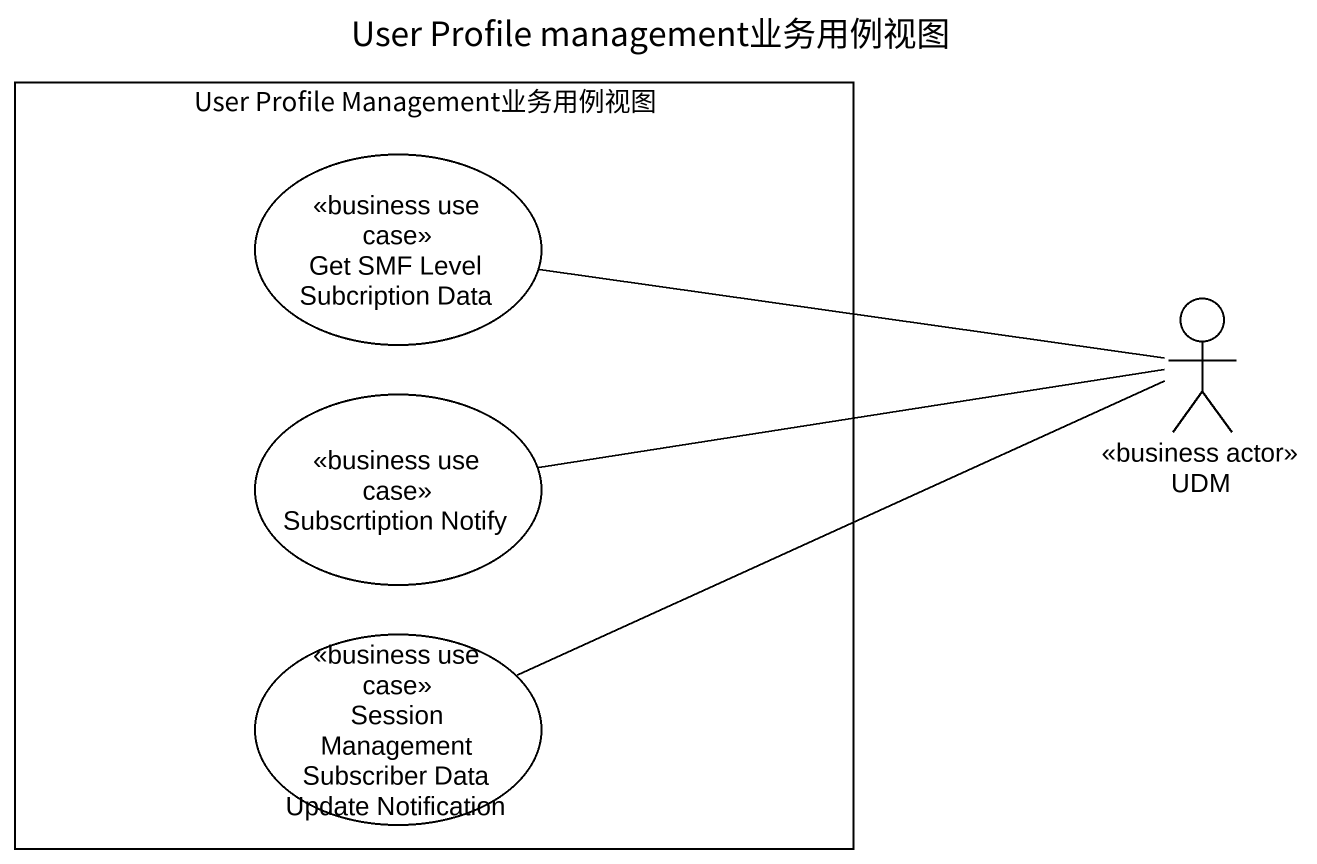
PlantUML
@startuml
title User Profile management业务用例视图
rectangle "User Profile Management业务用例视图" as User_Profile {
  usecase "Get SMF Level Subcription Data" as Get_SMF_Level_Subcription <<business use case>>
  usecase "Subscrtiption Notify" as Subscrtiption_Notify <<business use case>>
  usecase "Session Management Subscriber Data Update Notification" as Session_Management <<business use case>>
}
actor UDM <<business actor>>
UDM -left- Get_SMF_Level_Subcription
UDM -left- Subscrtiption_Notify
UDM -left- Session_Management
@enduml
